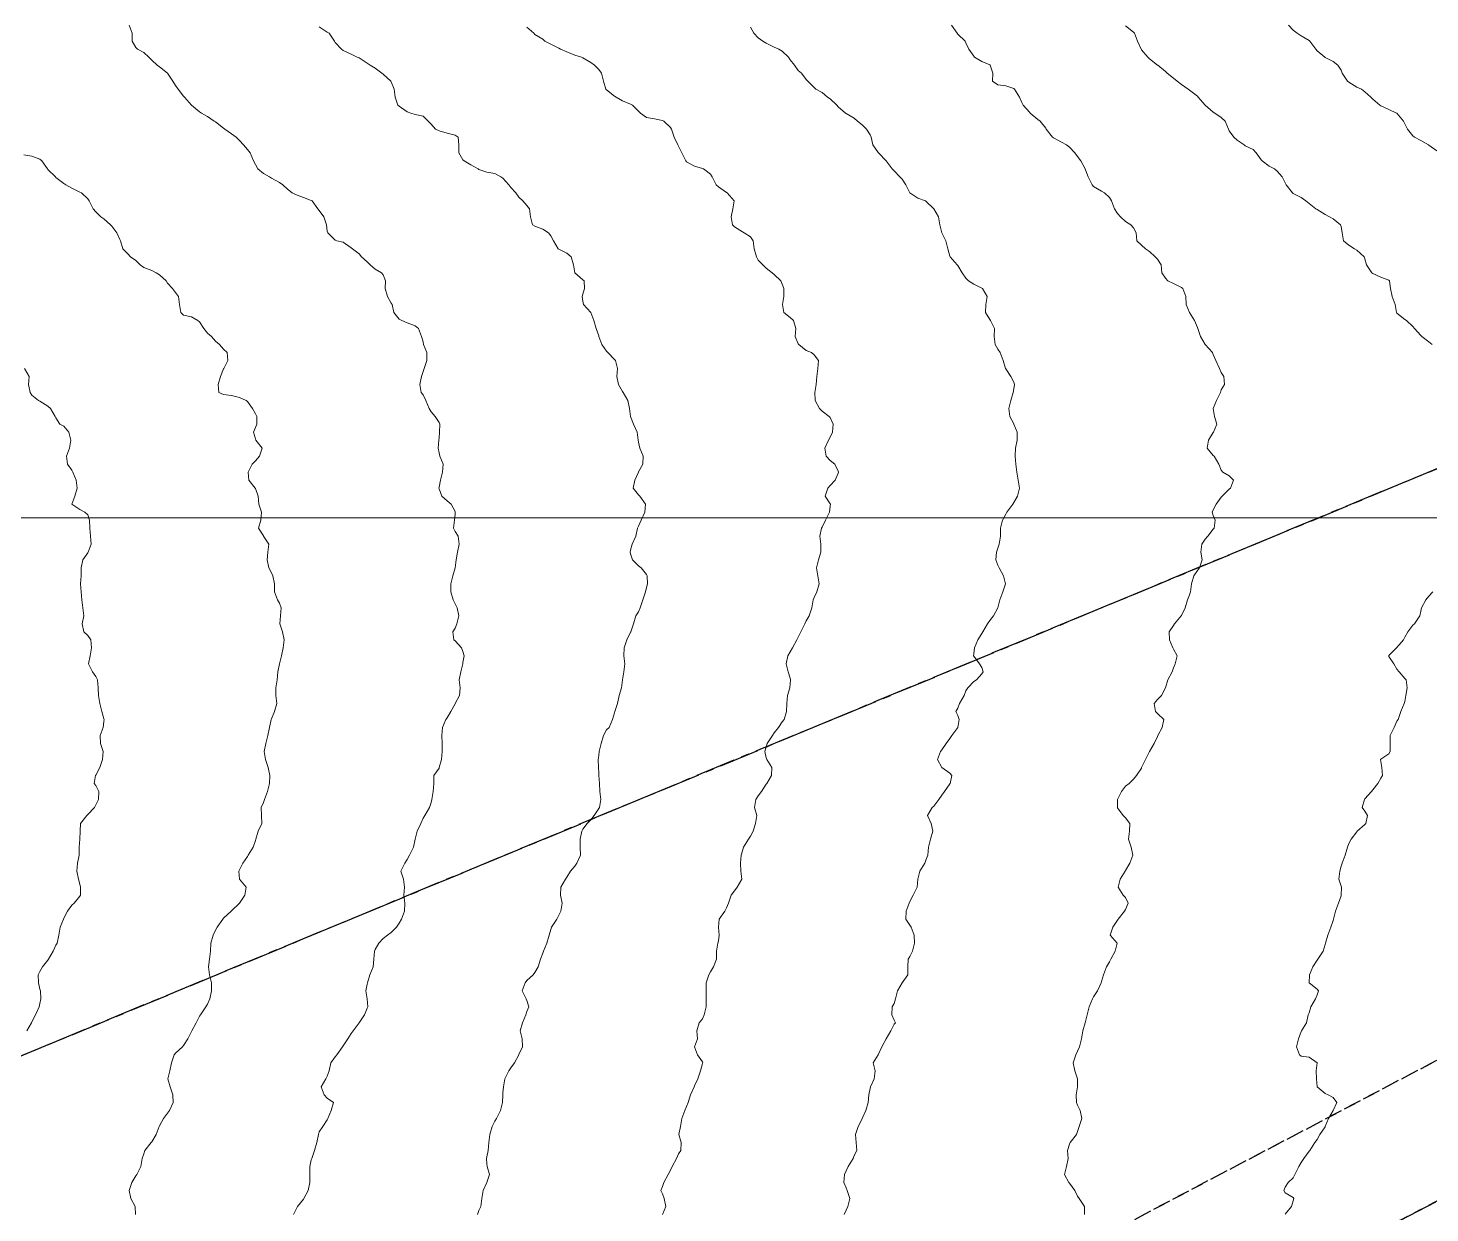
# Model space of a CAD drawing. Header units: centimetres. Extents: x 0 to 642158, y -847 to 649707.
# Drawn here: x 617572.5 to 617660.3, y 621243.8 to 621318.1 of the extents above; entities that cross this region are included whole.
import ezdxf

# ---------------------------------------------------------------- set-up
doc = ezdxf.new("R2010")
doc.units = ezdxf.units.CM
doc.header["$MEASUREMENT"] = 0
doc.linetypes.add('CENTERX2', pattern=[4, 2.5, -0.5, 0.5, -0.5])
doc.linetypes.add('JIS_02_0.7', pattern=[1.35, 0.75, -0.6])
for name, color, linetype, lineweight in [('MEV_grille', 254, 'Continuous', 9), ('WAL_parcellaire agricole', 7, 'JIS_02_0.7', 25), ('WAL_topographie 0.5', 253, 'Continuous', 20)]:
    doc.layers.add(name, color=color, linetype=linetype, lineweight=lineweight)
doc.layers.add('SPW_parcellaire cadastral', color=7, linetype='CENTERX2', lineweight=25, true_color=0xff0542)

# ---------------------------------------------------------------- blocks, each defined once
blk = doc.blocks.new('*U114')
at = {"layer": 'MEV_grille', "transparency": 33554687}
blk.add_lwpolyline([(-1338.461, 0), (1338.461, 0)], dxfattribs=at)
blk = doc.blocks.new('*U115')
at = {"layer": 'MEV_grille', "color": 0, "linetype": 'ByBlock', "lineweight": -2, "transparency": 16777216}
blk.add_blockref('*U114', (0, -1100), dxfattribs=at)

msp = doc.modelspace()

# ---------------------------------------------------------------- linework, layer by layer
at = {"layer": 'SPW_parcellaire cadastral'}
for points in [[(617523.535, 621233.548), (617500.634, 621286.546), (617653.06, 621358.485), (617709.084, 621310.513), (617523.535, 621233.548)], [(617538.237, 621199.46), (617523.535, 621233.548), (617709.084, 621310.513), (617738.728, 621285.375), (617704.99, 621267.706), (617658.466, 621243.386), (617592.196, 621217.455), (617538.237, 621199.46)], [(617723.481, 621148.527), (617658.466, 621243.386), (617704.99, 621267.706), (617761.919, 621204.659), (617756.258, 621183.479), (617749.395, 621173.207), (617744.167, 621170.618), (617735.92, 621165.757), (617733.164, 621165.195), (617728.719, 621162.878), (617723.481, 621148.527)]]:
    msp.add_lwpolyline(points, dxfattribs=at)
at = {"layer": 'WAL_parcellaire agricole'}
for points in [[(617452.696, 621276.191), (617459.945, 621280.192), (617462.445, 621283.067), (617467.695, 621283.943), (617481.818, 621292.611), (617621.685, 621350.585), (617672.807, 621373.966), (617679.506, 621377.967), (617686.805, 621384.967), (617708.807, 621366.47), (617770.147, 621309.644), (617747.482, 621299.308), (617700.152, 621274.137), (617499.666, 621168.614), (617489.608, 621165.186), (617452.696, 621276.191)], [(617401.191, 621144.224), (617484.501, 621163.446), (617489.608, 621165.186), (617499.666, 621168.614), (617700.152, 621274.137), (617747.482, 621299.308), (617770.147, 621309.644), (617798.652, 621284.58), (617778.503, 621257.154), (617754.174, 621217.65), (617748.344, 621190.419), (617726.934, 621177.46), (617718.281, 621173.248), (617721.396, 621168.036)]]:
    msp.add_lwpolyline(points, dxfattribs=at)
at = {"layer": 'WAL_topographie 0.5'}
for points in [[(617578.846, 621318.25), (617579.036, 621317.75), (617579.028, 621317.25), (617579.25, 621316.85), (617579.369, 621316.75), (617579.75, 621316.545), (617580.079, 621316.25), (617580.25, 621316.056), (617580.602, 621315.75), (617580.75, 621315.657), (617581.25, 621315.25), (617581.25, 621315.25), (617581.579, 621314.75), (617581.75, 621314.47), (617581.917, 621314.25), (617582.25, 621313.81), (617582.302, 621313.75), (617582.734, 621313.25), (617582.75, 621313.236), (617583.25, 621312.829), (617583.365, 621312.75), (617583.75, 621312.533), (617584.169, 621312.25), (617584.25, 621312.193), (617584.75, 621311.811), (617584.836, 621311.75), (617585.25, 621311.457), (617585.543, 621311.25), (617585.75, 621311.036), (617585.992, 621310.75), (617586.25, 621310.467), (617586.417, 621310.25), (617586.628, 621309.75), (617586.75, 621309.525), (617586.891, 621309.25), (617587.25, 621308.958), (617587.62, 621308.75), (617587.75, 621308.681), (617588.25, 621308.405), (617588.469, 621308.25), (617588.75, 621307.985), (617589.046, 621307.75), (617589.25, 621307.642), (617589.75, 621307.469), (617590.25, 621307.279), (617590.296, 621307.25), (617590.654, 621306.75), (617590.75, 621306.654), (617591.034, 621306.25), (617591.2, 621305.75), (617591.25, 621305.35), (617591.278, 621305.25), (617591.75, 621304.778), (617591.85, 621304.75), (617592.25, 621304.67), (617592.75, 621304.308), (617592.822, 621304.25), (617593.25, 621303.929), (617593.389, 621303.75), (617593.75, 621303.44), (617593.936, 621303.25), (617594.25, 621302.974), (617594.643, 621302.75), (617594.75, 621302.625), (617594.886, 621302.25), (617594.881, 621301.75), (617595.028, 621301.25), (617595.25, 621300.85), (617595.306, 621300.75), (617595.417, 621300.25), (617595.75, 621299.838), (617595.917, 621299.75), (617596.25, 621299.61), (617596.75, 621299.422), (617596.967, 621299.25), (617597.159, 621298.75), (617597.25, 621298.417), (617597.286, 621298.25), (617597.476, 621297.75), (617597.476, 621297.25), (617597.32, 621296.75), (617597.25, 621296.562), (617597.15, 621296.25), (617597.044, 621295.75), (617597.139, 621295.25), (617597.25, 621295.1), (617597.429, 621294.75), (617597.622, 621294.25), (617597.75, 621294.038), (617598.009, 621293.75), (617598.25, 621293.361), (617598.297, 621293.25), (617598.283, 621292.75), (617598.25, 621292.375), (617598.239, 621292.25), (617598.2, 621291.75), (617598.25, 621291.464), (617598.3, 621291.25), (617598.5, 621290.75), (617598.476, 621290.25), (617598.337, 621289.75), (617598.25, 621289.306), (617598.24, 621289.25), (617598.25, 621289.204), (617598.417, 621288.75), (617598.75, 621288.447), (617599, 621288.25), (617599.25, 621287.786), (617599.264, 621287.75), (617599.25, 621287.625), (617599.21, 621287.25), (617599.161, 621286.75), (617599.25, 621286.542), (617599.445, 621286.25), (617599.516, 621285.75), (617599.406, 621285.25), (617599.315, 621284.75), (617599.25, 621284.25), (617599.25, 621284.25), (617599.117, 621283.75), (617598.983, 621283.25), (617598.989, 621282.75), (617599.125, 621282.25), (617599.25, 621282), (617599.395, 621281.75), (617599.483, 621281.25), (617599.357, 621280.75), (617599.25, 621280.485), (617599.117, 621280.25), (617599.185, 621279.75), (617599.25, 621279.687), (617599.654, 621279.25), (617599.75, 621279.023), (617599.814, 621278.75), (617599.75, 621278.321), (617599.735, 621278.25), (617599.605, 621277.75), (617599.519, 621277.25), (617599.583, 621276.75), (617599.536, 621276.25), (617599.262, 621275.75), (617599.25, 621275.735), (617598.996, 621275.25), (617598.75, 621274.86), (617598.668, 621274.75), (617598.459, 621274.25), (617598.422, 621273.75), (617598.44, 621273.25), (617598.45, 621272.75), (617598.395, 621272.25), (617598.267, 621271.75), (617598.25, 621271.714), (617597.925, 621271.25), (617597.917, 621270.75), (617597.887, 621270.25), (617597.802, 621269.75), (617597.75, 621269.558), (617597.659, 621269.25), (617597.355, 621268.75), (617597.25, 621268.57), (617597.107, 621268.25), (617596.883, 621267.75), (617596.75, 621267.25), (617596.75, 621267.25), (617596.657, 621266.75), (617596.398, 621266.25), (617596.25, 621265.99), (617596.104, 621265.75), (617595.85, 621265.25), (617596.029, 621264.75), (617596.095, 621264.25), (617596.053, 621263.75), (617596.111, 621263.25), (617596.083, 621262.75), (617595.894, 621262.25), (617595.75, 621262), (617595.58, 621261.75), (617595.25, 621261.42), (617595.026, 621261.25), (617594.75, 621261.027), (617594.479, 621260.75), (617594.25, 621260.343), (617594.201, 621260.25), (617594.174, 621259.75), (617594.121, 621259.25), (617593.924, 621258.75), (617593.763, 621258.25), (617593.75, 621258.167), (617593.667, 621257.75), (617593.75, 621257.25), (617593.75, 621257.25), (617593.794, 621256.75), (617593.75, 621256.662), (617593.571, 621256.25), (617593.25, 621255.75), (617593.25, 621255.75), (617592.878, 621255.25), (617592.75, 621255.073), (617592.546, 621254.75), (617592.25, 621254.311), (617592.209, 621254.25), (617591.85, 621253.75), (617591.75, 621253.618), (617591.478, 621253.25), (617591.375, 621252.75), (617591.25, 621252.406), (617591.157, 621252.25), (617590.865, 621251.75), (617591.05, 621251.25), (617591.25, 621251.04), (617591.643, 621250.75), (617591.489, 621250.25), (617591.286, 621249.75), (617591.25, 621249.683), (617590.967, 621249.25), (617590.75, 621248.917), (617590.696, 621248.75), (617590.594, 621248.25), (617590.448, 621247.75), (617590.272, 621247.25), (617590.25, 621247.167), (617590.165, 621246.75), (617590.16, 621246.25), (617590.155, 621245.75), (617590.044, 621245.25), (617589.782, 621244.75), (617589.75, 621244.696), (617589.393, 621244.25), (617589.25, 621243.987), (617589.14, 621243.75)], [(617590.75, 621318.144), (617591.25, 621317.82), (617591.375, 621317.75), (617591.696, 621317.25), (617591.75, 621317.167), (617592.145, 621316.75), (617592.25, 621316.676), (617592.75, 621316.444), (617593.125, 621316.25), (617593.25, 621316.201), (617593.75, 621315.88), (617593.936, 621315.75), (617594.25, 621315.557), (617594.677, 621315.25), (617594.75, 621315.182), (617595.225, 621314.75), (617595.25, 621314.708), (617595.443, 621314.25), (617595.504, 621313.75), (617595.663, 621313.25), (617595.75, 621313.173), (617596.25, 621312.82), (617596.483, 621312.75), (617596.75, 621312.657), (617597.25, 621312.553), (617597.573, 621312.25), (617597.75, 621312.054), (617598.024, 621311.75), (617598.25, 621311.639), (617598.75, 621311.5), (617599.25, 621311.372), (617599.45, 621311.25), (617599.49, 621310.75), (617599.491, 621310.25), (617599.75, 621309.813), (617599.819, 621309.75), (617600.25, 621309.505), (617600.698, 621309.25), (617600.75, 621309.214), (617601.25, 621309.048), (617601.75, 621308.964), (617602.125, 621308.75), (617602.25, 621308.671), (617602.614, 621308.25), (617602.75, 621308.092), (617603.052, 621307.75), (617603.25, 621307.476), (617603.5, 621307.25), (617603.75, 621306.959), (617603.923, 621306.75), (617603.974, 621306.25), (617604.107, 621305.75), (617604.25, 621305.675), (617604.75, 621305.478), (617605.1, 621305.25), (617605.25, 621305.062), (617605.42, 621304.75), (617605.715, 621304.25), (617605.75, 621304.227), (617606.25, 621303.971), (617606.529, 621303.75), (617606.68, 621303.25), (617606.75, 621302.75), (617606.75, 621302.75), (617607.25, 621302.306), (617607.333, 621302.25), (617607.363, 621301.75), (617607.25, 621301.404), (617607.206, 621301.25), (617607.25, 621300.964), (617607.304, 621300.75), (617607.75, 621300.25), (617607.75, 621300.25), (617607.94, 621299.75), (617608.1, 621299.25), (617608.25, 621298.8), (617608.267, 621298.75), (617608.441, 621298.25), (617608.75, 621297.83), (617608.833, 621297.75), (617609.25, 621297.315), (617609.3, 621297.25), (617609.437, 621296.75), (617609.395, 621296.25), (617609.484, 621295.75), (617609.75, 621295.303), (617609.788, 621295.25), (617610.083, 621294.75), (617610.185, 621294.25), (617610.25, 621293.75), (617610.25, 621293.75), (617610.44, 621293.25), (617610.669, 621292.75), (617610.726, 621292.25), (617610.75, 621292.125), (617610.829, 621291.75), (617611.043, 621291.25), (617611.02, 621290.75), (617610.75, 621290.268), (617610.74, 621290.25), (617610.516, 621289.75), (617610.41, 621289.25), (617610.75, 621288.825), (617610.825, 621288.75), (617611.19, 621288.25), (617611.135, 621287.75), (617610.906, 621287.25), (617610.75, 621286.875), (617610.686, 621286.75), (617610.568, 621286.25), (617610.344, 621285.75), (617610.25, 621285.375), (617610.229, 621285.25), (617610.25, 621285.139), (617610.375, 621284.75), (617610.75, 621284.375), (617610.909, 621284.25), (617611.25, 621283.833), (617611.292, 621283.75), (617611.311, 621283.25), (617611.25, 621283.022), (617611.19, 621282.75), (617611.026, 621282.25), (617610.85, 621281.75), (617610.75, 621281.5), (617610.583, 621281.25), (617610.44, 621280.75), (617610.266, 621280.25), (617610.25, 621280.226), (617610.012, 621279.75), (617609.839, 621279.25), (617609.833, 621278.75), (617609.898, 621278.25), (617609.816, 621277.75), (617609.75, 621277.25), (617609.75, 621277.25), (617609.686, 621276.75), (617609.541, 621276.25), (617609.423, 621275.75), (617609.269, 621275.25), (617609.25, 621275.167), (617609.115, 621274.75), (617608.906, 621274.25), (617608.75, 621274.111), (617608.559, 621273.75), (617608.406, 621273.25), (617608.282, 621272.75), (617608.25, 621272.5), (617608.217, 621272.25), (617608.229, 621271.75), (617608.25, 621271.417), (617608.263, 621271.25), (617608.294, 621270.75), (617608.324, 621270.25), (617608.375, 621269.75), (617608.294, 621269.25), (617608.25, 621269.181), (617607.966, 621268.75), (617607.75, 621268.471), (617607.536, 621268.25), (617607.25, 621267.88), (617607.189, 621267.75), (617607.089, 621267.25), (617607.094, 621266.75), (617607.101, 621266.25), (617606.89, 621265.75), (617606.75, 621265.574), (617606.482, 621265.25), (617606.25, 621264.885), (617606.163, 621264.75), (617605.872, 621264.25), (617605.864, 621263.75), (617605.972, 621263.25), (617605.87, 621262.75), (617605.75, 621262.489), (617605.635, 621262.25), (617605.303, 621261.75), (617605.25, 621261.594), (617605.14, 621261.25), (617605.011, 621260.75), (617604.784, 621260.25), (617604.75, 621260.125), (617604.6, 621259.75), (617604.469, 621259.25), (617604.25, 621258.9), (617604.139, 621258.75), (617603.75, 621258.411), (617603.644, 621258.25), (617603.466, 621257.75), (617603.717, 621257.25), (617603.75, 621257.159), (617603.868, 621256.75), (617603.75, 621256.469), (617603.684, 621256.25), (617603.473, 621255.75), (617603.328, 621255.25), (617603.46, 621254.75), (617603.469, 621254.25), (617603.25, 621253.776), (617603.241, 621253.75), (617602.971, 621253.25), (617602.75, 621252.936), (617602.621, 621252.75), (617602.37, 621252.25), (617602.291, 621251.75), (617602.25, 621251.375), (617602.24, 621251.25), (617602.219, 621250.75), (617602.091, 621250.25), (617601.842, 621249.75), (617601.75, 621249.591), (617601.576, 621249.25), (617601.426, 621248.75), (617601.375, 621248.25), (617601.328, 621247.75), (617601.25, 621247.361), (617601.213, 621247.25), (617601.25, 621246.917), (617601.267, 621246.75), (617601.417, 621246.25), (617601.25, 621245.75), (617601.25, 621245.75), (617601.023, 621245.25), (617600.939, 621244.75), (617600.864, 621244.25), (617600.75, 621243.987), (617600.66, 621243.75)], [(617603.75, 621318.141), (617604.181, 621317.75), (617604.25, 621317.679), (617604.75, 621317.375), (617604.887, 621317.25), (617605.25, 621317.068), (617605.75, 621316.807), (617605.854, 621316.75), (617606.25, 621316.578), (617606.75, 621316.382), (617607.167, 621316.25), (617607.25, 621316.216), (617607.75, 621315.921), (617607.982, 621315.75), (617608.25, 621315.482), (617608.436, 621315.25), (617608.545, 621314.75), (617608.707, 621314.25), (617608.75, 621314.207), (617609.25, 621313.819), (617609.347, 621313.75), (617609.75, 621313.512), (617610.25, 621313.303), (617610.367, 621313.25), (617610.75, 621312.879), (617610.864, 621312.75), (617611.25, 621312.474), (617611.75, 621312.384), (617612.25, 621312.292), (617612.331, 621312.25), (617612.75, 621311.844), (617612.814, 621311.75), (617612.979, 621311.25), (617613.208, 621310.75), (617613.25, 621310.667), (617613.454, 621310.25), (617613.702, 621309.75), (617613.75, 621309.705), (617614.25, 621309.417), (617614.75, 621309.275), (617614.825, 621309.25), (617615.25, 621308.923), (617615.365, 621308.75), (617615.617, 621308.25), (617615.75, 621308.139), (617616.25, 621307.782), (617616.304, 621307.75), (617616.736, 621307.25), (617616.645, 621306.75), (617616.545, 621306.25), (617616.642, 621305.75), (617616.75, 621305.629), (617617.25, 621305.314), (617617.369, 621305.25), (617617.75, 621304.992), (617617.933, 621304.75), (617617.99, 621304.25), (617618.13, 621303.75), (617618.25, 621303.543), (617618.524, 621303.25), (617618.75, 621303.031), (617619.11, 621302.75), (617619.25, 621302.641), (617619.667, 621302.25), (617619.75, 621302.023), (617619.838, 621301.75), (617619.843, 621301.25), (617619.761, 621300.75), (617619.847, 621300.25), (617620.25, 621299.938), (617620.453, 621299.75), (617620.59, 621299.25), (617620.563, 621298.75), (617620.75, 621298.3), (617620.787, 621298.25), (617621.25, 621297.882), (617621.572, 621297.75), (617621.75, 621297.611), (617622.021, 621297.25), (617621.982, 621296.75), (617621.913, 621296.25), (617621.868, 621295.75), (617621.791, 621295.25), (617621.819, 621294.75), (617622.077, 621294.25), (617622.25, 621294.077), (617622.682, 621293.75), (617622.75, 621293.667), (617622.933, 621293.25), (617622.894, 621292.75), (617622.75, 621292.454), (617622.64, 621292.25), (617622.424, 621291.75), (617622.5, 621291.25), (617622.75, 621290.993), (617623.043, 621290.75), (617623.25, 621290.321), (617623.271, 621290.25), (617623.25, 621290.191), (617623.067, 621289.75), (617622.75, 621289.417), (617622.599, 621289.25), (617622.433, 621288.75), (617622.75, 621288.275), (617622.772, 621288.25), (617622.75, 621288.125), (617622.71, 621287.75), (617622.46, 621287.25), (617622.25, 621286.813), (617622.216, 621286.75), (617622.096, 621286.25), (617622.158, 621285.75), (617622.16, 621285.25), (617622.019, 621284.75), (617621.904, 621284.25), (617621.98, 621283.75), (617622.068, 621283.25), (617621.912, 621282.75), (617621.75, 621282.397), (617621.692, 621282.25), (617621.6, 621281.75), (617621.44, 621281.25), (617621.25, 621280.93), (617621.156, 621280.75), (617620.903, 621280.25), (617620.75, 621279.924), (617620.659, 621279.75), (617620.395, 621279.25), (617620.25, 621279), (617620.101, 621278.75), (617619.993, 621278.25), (617620.121, 621277.75), (617620.25, 621277.35), (617620.274, 621277.25), (617620.25, 621277), (617620.221, 621276.75), (617620.088, 621276.25), (617620.028, 621275.75), (617620.008, 621275.25), (617619.868, 621274.75), (617619.75, 621274.602), (617619.524, 621274.25), (617619.25, 621273.912), (617619.14, 621273.75), (617618.811, 621273.25), (617618.75, 621273.041), (617618.655, 621272.75), (617618.75, 621272.361), (617618.787, 621272.25), (617619.091, 621271.75), (617619.077, 621271.25), (617618.788, 621270.75), (617618.75, 621270.702), (617618.439, 621270.25), (617618.25, 621269.976), (617618.087, 621269.75), (617618.009, 621269.25), (617618.157, 621268.75), (617618.071, 621268.25), (617617.917, 621267.75), (617617.75, 621267.437), (617617.645, 621267.25), (617617.317, 621266.75), (617617.25, 621266.519), (617617.174, 621266.25), (617617.139, 621265.75), (617617.162, 621265.25), (617617.213, 621264.75), (617616.921, 621264.25), (617616.75, 621264.028), (617616.547, 621263.75), (617616.378, 621263.25), (617616.25, 621262.964), (617616.143, 621262.75), (617615.806, 621262.25), (617615.75, 621261.75), (617615.801, 621261.25), (617615.75, 621260.893), (617615.715, 621260.75), (617615.637, 621260.25), (617615.625, 621259.75), (617615.448, 621259.25), (617615.25, 621258.944), (617615.152, 621258.75), (617614.987, 621258.25), (617614.974, 621257.75), (617614.975, 621257.25), (617614.975, 621256.75), (617614.854, 621256.25), (617614.75, 621256.012), (617614.538, 621255.75), (617614.404, 621255.25), (617614.44, 621254.75), (617614.25, 621254.25), (617614.442, 621253.75), (617614.75, 621253.306), (617614.769, 621253.25), (617614.75, 621253.204), (617614.631, 621252.75), (617614.454, 621252.25), (617614.25, 621251.796), (617614.225, 621251.75), (617614.012, 621251.25), (617613.848, 621250.75), (617613.75, 621250.513), (617613.646, 621250.25), (617613.459, 621249.75), (617613.368, 621249.25), (617613.274, 621248.75), (617613.408, 621248.25), (617613.4, 621247.75), (617613.25, 621247.536), (617613.125, 621247.25), (617612.854, 621246.75), (617612.75, 621246.511), (617612.604, 621246.25), (617612.321, 621245.75), (617612.25, 621245.5), (617612.136, 621245.25), (617612.25, 621245.042), (617612.356, 621244.75), (617612.448, 621244.25), (617612.25, 621243.75)], [(617617.75, 621318.125), (617617.975, 621317.75), (617618.25, 621317.461), (617618.526, 621317.25), (617618.75, 621317.14), (617619.25, 621316.88), (617619.53, 621316.75), (617619.75, 621316.619), (617620.147, 621316.25), (617620.25, 621316.096), (617620.507, 621315.75), (617620.75, 621315.423), (617620.946, 621315.25), (617621.25, 621314.861), (617621.35, 621314.75), (617621.75, 621314.35), (617621.855, 621314.25), (617622.25, 621314.036), (617622.573, 621313.75), (617622.75, 621313.646), (617623.162, 621313.25), (617623.25, 621313.15), (617623.712, 621312.75), (617623.75, 621312.718), (617624.25, 621312.425), (617624.462, 621312.25), (617624.75, 621312.012), (617625.026, 621311.75), (617625.25, 621311.396), (617625.315, 621311.25), (617625.417, 621310.75), (617625.75, 621310.286), (617625.788, 621310.25), (617626.25, 621309.75), (617626.25, 621309.75), (617626.628, 621309.25), (617626.75, 621309.132), (617627.122, 621308.75), (617627.25, 621308.603), (617627.5, 621308.25), (617627.75, 621307.75), (617627.75, 621307.75), (617628.25, 621307.42), (617628.719, 621307.25), (617628.75, 621307.231), (617629.25, 621306.75), (617629.25, 621306.75), (617629.528, 621306.25), (617629.615, 621305.75), (617629.75, 621305.25), (617629.75, 621305.25), (617630, 621304.75), (617630.113, 621304.25), (617630.25, 621303.792), (617630.265, 621303.75), (617630.707, 621303.25), (617630.75, 621303.19), (617631.018, 621302.75), (617631.25, 621302.411), (617631.417, 621302.25), (617631.75, 621302.031), (617632.25, 621301.783), (617632.295, 621301.75), (617632.58, 621301.25), (617632.5, 621300.75), (617632.474, 621300.25), (617632.75, 621299.815), (617632.798, 621299.75), (617633.034, 621299.25), (617633.029, 621298.75), (617633.096, 621298.25), (617633.25, 621297.964), (617633.405, 621297.75), (617633.594, 621297.25), (617633.736, 621296.75), (617633.75, 621296.724), (617634.06, 621296.25), (617634.25, 621295.883), (617634.303, 621295.75), (617634.25, 621295.464), (617634.222, 621295.25), (617634.057, 621294.75), (617633.95, 621294.25), (617634.007, 621293.75), (617634.25, 621293.278), (617634.264, 621293.25), (617634.454, 621292.75), (617634.466, 621292.25), (617634.361, 621291.75), (617634.343, 621291.25), (617634.385, 621290.75), (617634.442, 621290.25), (617634.521, 621289.75), (617634.62, 621289.25), (617634.482, 621288.75), (617634.25, 621288.354), (617634.199, 621288.25), (617633.827, 621287.75), (617633.75, 621287.613), (617633.555, 621287.25), (617633.41, 621286.75), (617633.41, 621286.25), (617633.342, 621285.75), (617633.25, 621285.481), (617633.175, 621285.25), (617633.121, 621284.75), (617633.25, 621284.417), (617633.345, 621284.25), (617633.6, 621283.75), (617633.725, 621283.25), (617633.558, 621282.75), (617633.371, 621282.25), (617633.25, 621281.75), (617633.25, 621281.75), (617632.972, 621281.25), (617632.75, 621280.964), (617632.61, 621280.75), (617632.314, 621280.25), (617632.25, 621280.143), (617631.994, 621279.75), (617631.79, 621279.25), (617631.75, 621278.875), (617631.733, 621278.75), (617631.75, 621278.714), (617632.111, 621278.25), (617632.25, 621278.022), (617632.336, 621277.75), (617632.25, 621277.614), (617631.917, 621277.25), (617631.75, 621277.136), (617631.375, 621276.75), (617631.25, 621276.545), (617631.147, 621276.25), (617630.853, 621275.75), (617630.75, 621275.464), (617630.63, 621275.25), (617630.75, 621275), (617630.836, 621274.75), (617630.75, 621274.25), (617630.75, 621274.25), (617630.372, 621273.75), (617630.25, 621273.565), (617630.026, 621273.25), (617629.75, 621272.846), (617629.669, 621272.75), (617629.472, 621272.25), (617629.75, 621271.75), (617629.75, 621271.75), (617630.25, 621271.389), (617630.369, 621271.25), (617630.272, 621270.75), (617630.25, 621270.725), (617629.911, 621270.25), (617629.75, 621270.025), (617629.554, 621269.75), (617629.25, 621269.335), (617629.141, 621269.25), (617628.837, 621268.75), (617629.07, 621268.25), (617629.176, 621267.75), (617629.042, 621267.25), (617628.912, 621266.75), (617628.858, 621266.25), (617628.75, 621265.942), (617628.674, 621265.75), (617628.375, 621265.25), (617628.25, 621264.75), (617628.25, 621264.75), (617628.196, 621264.25), (617627.944, 621263.75), (617627.75, 621263.361), (617627.705, 621263.25), (617627.511, 621262.75), (617627.492, 621262.25), (617627.75, 621261.869), (617627.833, 621261.75), (617628.016, 621261.25), (617628.025, 621260.75), (617627.917, 621260.25), (617627.75, 621259.917), (617627.643, 621259.75), (617627.607, 621259.25), (617627.61, 621258.75), (617627.25, 621258.25), (617627.25, 621258.25), (617626.978, 621257.75), (617626.838, 621257.25), (617626.75, 621256.958), (617626.636, 621256.75), (617626.607, 621256.25), (617626.75, 621255.917), (617626.833, 621255.75), (617626.75, 621255.673), (617626.554, 621255.25), (617626.25, 621254.75), (617626.25, 621254.75), (617625.981, 621254.25), (617625.75, 621253.75), (617625.75, 621253.75), (617625.45, 621253.25), (617625.562, 621252.75), (617625.508, 621252.25), (617625.279, 621251.75), (617625.25, 621251.639), (617625.165, 621251.25), (617625.128, 621250.75), (617624.993, 621250.25), (617624.765, 621249.75), (617624.75, 621249.728), (617624.506, 621249.25), (617624.347, 621248.75), (617624.371, 621248.25), (617624.411, 621247.75), (617624.25, 621247.429), (617624.19, 621247.25), (617623.878, 621246.75), (617623.75, 621246.477), (617623.646, 621246.25), (617623.607, 621245.75), (617623.75, 621245.416), (617623.819, 621245.25), (617623.977, 621244.75), (617623.85, 621244.25), (617623.75, 621244.017), (617623.629, 621243.75)], [(617630.343, 621318.25), (617630.705, 621317.75), (617630.75, 621317.697), (617631.197, 621317.25), (617631.25, 621317.15), (617631.446, 621316.75), (617631.75, 621316.307), (617631.8, 621316.25), (617632.25, 621315.977), (617632.75, 621315.768), (617632.781, 621315.75), (617632.93, 621315.25), (617632.917, 621314.75), (617633.25, 621314.526), (617633.75, 621314.449), (617634.25, 621314.281), (617634.294, 621314.25), (617634.614, 621313.75), (617634.75, 621313.409), (617634.837, 621313.25), (617635.25, 621312.779), (617635.279, 621312.75), (617635.75, 621312.357), (617635.895, 621312.25), (617636.25, 621311.81), (617636.288, 621311.75), (617636.676, 621311.25), (617636.75, 621311.197), (617637.25, 621310.92), (617637.546, 621310.75), (617637.75, 621310.609), (617638.076, 621310.25), (617638.25, 621310.036), (617638.45, 621309.75), (617638.726, 621309.25), (617638.75, 621309.187), (617638.913, 621308.75), (617639.171, 621308.25), (617639.25, 621308.153), (617639.75, 621307.856), (617639.942, 621307.75), (617640.25, 621307.454), (617640.381, 621307.25), (617640.553, 621306.75), (617640.75, 621306.462), (617640.927, 621306.25), (617641.25, 621305.947), (617641.592, 621305.75), (617641.75, 621305.55), (617641.917, 621305.25), (617641.967, 621304.75), (617642.25, 621304.467), (617642.5, 621304.25), (617642.75, 621304.078), (617643.102, 621303.75), (617643.25, 621303.602), (617643.476, 621303.25), (617643.525, 621302.75), (617643.75, 621302.417), (617643.905, 621302.25), (617644.25, 621302.071), (617644.75, 621301.813), (617644.838, 621301.75), (617645.025, 621301.25), (617645.05, 621300.75), (617645.25, 621300.25), (617645.25, 621300.25), (617645.568, 621299.75), (617645.75, 621299.306), (617645.774, 621299.25), (617645.948, 621298.75), (617646.25, 621298.25), (617646.25, 621298.25), (617646.702, 621297.75), (617646.75, 621297.625), (617646.917, 621297.25), (617647.136, 621296.75), (617647.25, 621296.5), (617647.41, 621296.25), (617647.454, 621295.75), (617647.25, 621295.406), (617647.193, 621295.25), (617646.942, 621294.75), (617646.75, 621294.25), (617646.833, 621293.75), (617646.966, 621293.25), (617646.762, 621292.75), (617646.75, 621292.733), (617646.442, 621292.25), (617646.364, 621291.75), (617646.75, 621291.3), (617646.813, 621291.25), (617647.1, 621290.75), (617647.25, 621290.375), (617647.357, 621290.25), (617647.75, 621290.03), (617648.019, 621289.75), (617647.826, 621289.25), (617647.75, 621289.179), (617647.295, 621288.75), (617647.25, 621288.685), (617646.927, 621288.25), (617646.75, 621287.883), (617646.676, 621287.75), (617646.75, 621287.528), (617646.859, 621287.25), (617646.794, 621286.75), (617646.75, 621286.687), (617646.4, 621286.25), (617646.25, 621286.046), (617646.033, 621285.75), (617645.972, 621285.25), (617646.056, 621284.75), (617645.893, 621284.25), (617645.75, 621284.083), (617645.528, 621283.75), (617645.386, 621283.25), (617645.313, 621282.75), (617645.25, 621282.568), (617645.144, 621282.25), (617644.994, 621281.75), (617644.75, 621281.273), (617644.737, 621281.25), (617644.314, 621280.75), (617644.25, 621280.65), (617643.994, 621280.25), (617644, 621279.75), (617644.222, 621279.25), (617644.25, 621279.167), (617644.477, 621278.75), (617644.354, 621278.25), (617644.25, 621278), (617644.169, 621277.75), (617643.912, 621277.25), (617643.75, 621276.75), (617643.75, 621276.75), (617643.512, 621276.25), (617643.25, 621276), (617643.038, 621275.75), (617643.13, 621275.25), (617643.25, 621275.125), (617643.641, 621274.75), (617643.556, 621274.25), (617643.279, 621273.75), (617643.25, 621273.694), (617643.045, 621273.25), (617642.75, 621272.75), (617642.75, 621272.75), (617642.5, 621272.25), (617642.261, 621271.75), (617642.25, 621271.717), (617641.946, 621271.25), (617641.75, 621271.013), (617641.487, 621270.75), (617641.25, 621270.57), (617641, 621270.25), (617640.75, 621269.75), (617640.75, 621269.749), (617640.739, 621269.25), (617640.75, 621269.219), (617641.107, 621268.75), (617641.25, 621268.592), (617641.521, 621268.25), (617641.5, 621267.75), (617641.442, 621267.25), (617641.604, 621266.75), (617641.712, 621266.25), (617641.52, 621265.75), (617641.25, 621265.296), (617641.225, 621265.25), (617640.912, 621264.75), (617640.8, 621264.25), (617641.103, 621263.75), (617641.25, 621263.594), (617641.427, 621263.25), (617641.25, 621262.857), (617641.192, 621262.75), (617640.79, 621262.25), (617640.75, 621262.178), (617640.46, 621261.75), (617640.283, 621261.25), (617640.719, 621260.75), (617640.599, 621260.25), (617640.335, 621259.75), (617640.25, 621259.566), (617640.062, 621259.25), (617639.863, 621258.75), (617639.75, 621258.334), (617639.729, 621258.25), (617639.49, 621257.75), (617639.25, 621257.375), (617639.189, 621257.25), (617638.966, 621256.75), (617638.839, 621256.25), (617638.75, 621255.833), (617638.733, 621255.75), (617638.583, 621255.25), (617638.495, 621254.75), (617638.367, 621254.25), (617638.25, 621253.975), (617638.132, 621253.75), (617637.982, 621253.25), (617638.069, 621252.75), (617638.25, 621252.25), (617638.25, 621252.25), (617638.25, 621252.249), (617638.233, 621251.75), (617638.167, 621251.25), (617638.185, 621250.75), (617638.25, 621250.583), (617638.408, 621250.25), (617638.512, 621249.75), (617638.35, 621249.25), (617638.25, 621248.95), (617638.173, 621248.75), (617637.794, 621248.25), (617637.75, 621248.15), (617637.612, 621247.75), (617637.65, 621247.25), (617637.548, 621246.75), (617637.426, 621246.25), (617637.702, 621245.75), (617637.75, 621245.708), (617638.083, 621245.25), (617638.25, 621244.883), (617638.345, 621244.75), (617638.676, 621244.25), (617638.687, 621243.75)], [(617641.25, 621318.22), (617641.75, 621317.825), (617641.813, 621317.75), (617642, 621317.25), (617642.229, 621316.75), (617642.25, 621316.719), (617642.645, 621316.25), (617642.75, 621316.15), (617643.25, 621315.762), (617643.269, 621315.75), (617643.75, 621315.359), (617643.859, 621315.25), (617644.25, 621314.945), (617644.479, 621314.75), (617644.75, 621314.544), (617645.172, 621314.25), (617645.25, 621314.179), (617645.75, 621313.804), (617645.806, 621313.75), (617646.25, 621313.25), (617646.25, 621313.25), (617646.75, 621312.811), (617646.836, 621312.75), (617647.25, 621312.466), (617647.494, 621312.25), (617647.7, 621311.75), (617647.75, 621311.636), (617648.043, 621311.25), (617648.25, 621311.05), (617648.678, 621310.75), (617648.75, 621310.706), (617649.25, 621310.458), (617649.433, 621310.25), (617649.75, 621309.817), (617649.801, 621309.75), (617650.25, 621309.426), (617650.589, 621309.25), (617650.75, 621309.109), (617651.061, 621308.75), (617651.25, 621308.382), (617651.324, 621308.25), (617651.721, 621307.75), (617651.75, 621307.721), (617652.25, 621307.466), (617652.536, 621307.25), (617652.75, 621307.092), (617653.169, 621306.75), (617653.25, 621306.701), (617653.75, 621306.392), (617654.038, 621306.25), (617654.25, 621306.119), (617654.72, 621305.75), (617654.75, 621305.639), (617654.83, 621305.25), (617654.906, 621304.75), (617655.25, 621304.468), (617655.604, 621304.25), (617655.75, 621304.155), (617656.205, 621303.75), (617656.25, 621303.613), (617656.35, 621303.25), (617656.676, 621302.75), (617656.75, 621302.707), (617657.25, 621302.476), (617657.75, 621302.287), (617657.787, 621302.25), (617657.855, 621301.75), (617657.955, 621301.25), (617658.147, 621300.75), (617658.221, 621300.25), (617658.25, 621300.206), (617658.75, 621299.813), (617658.85, 621299.75), (617659.25, 621299.369), (617659.343, 621299.25), (617659.75, 621298.81), (617659.818, 621298.75), (617660.25, 621298.411), (617660.464, 621298.25)], [(617651.454, 621318.25), (617651.75, 621317.948), (617652, 621317.75), (617652.25, 621317.586), (617652.75, 621317.292), (617652.803, 621317.25), (617653.167, 621316.75), (617653.25, 621316.656), (617653.726, 621316.25), (617653.75, 621316.235), (617654.25, 621315.981), (617654.555, 621315.75), (617654.75, 621315.43), (617654.826, 621315.25), (617655.156, 621314.75), (617655.25, 621314.677), (617655.75, 621314.38), (617656.023, 621314.25), (617656.25, 621314.08), (617656.613, 621313.75), (617656.75, 621313.613), (617657.176, 621313.25), (617657.25, 621313.21), (617657.75, 621312.975), (617658.234, 621312.75), (617658.25, 621312.737), (617658.665, 621312.25), (617658.75, 621312.083), (617658.907, 621311.75), (617659.25, 621311.333), (617659.356, 621311.25), (617659.75, 621311.022), (617660.234, 621310.75), (617660.25, 621310.74), (617660.75, 621310.38)], [(617572.25, 621310.144), (617572.75, 621310.046), (617573.25, 621309.867), (617573.372, 621309.75), (617573.722, 621309.25), (617573.75, 621309.218), (617574.218, 621308.75), (617574.25, 621308.723), (617574.75, 621308.338), (617574.871, 621308.25), (617575.25, 621308.046), (617575.75, 621307.797), (617575.854, 621307.75), (617576.25, 621307.37), (617576.344, 621307.25), (617576.578, 621306.75), (617576.75, 621306.554), (617577.065, 621306.25), (617577.25, 621306.122), (617577.676, 621305.75), (617577.75, 621305.667), (617578.071, 621305.25), (617578.25, 621304.838), (617578.288, 621304.75), (617578.444, 621304.25), (617578.75, 621303.922), (617578.917, 621303.75), (617579.25, 621303.506), (617579.534, 621303.25), (617579.75, 621303.076), (617580.25, 621302.88), (617580.523, 621302.75), (617580.75, 621302.607), (617581.153, 621302.25), (617581.25, 621302.1), (617581.554, 621301.75), (617581.75, 621301.5), (617581.938, 621301.25), (617582, 621300.75), (617582.075, 621300.25), (617582.25, 621300.098), (617582.75, 621299.977), (617583.145, 621299.75), (617583.25, 621299.67), (617583.519, 621299.25), (617583.75, 621298.96), (617584, 621298.75), (617584.25, 621298.467), (617584.488, 621298.25), (617584.75, 621297.96), (617584.972, 621297.75), (617585.019, 621297.25), (617584.768, 621296.75), (617584.75, 621296.722), (617584.569, 621296.25), (617584.405, 621295.75), (617584.454, 621295.25), (617584.75, 621295.123), (617585.25, 621295.054), (617585.75, 621294.927), (617586.175, 621294.75), (617586.25, 621294.682), (617586.567, 621294.25), (617586.75, 621293.906), (617586.843, 621293.75), (617586.841, 621293.25), (617586.75, 621293.05), (617586.625, 621292.75), (617586.75, 621292.341), (617586.779, 621292.25), (617587.167, 621291.75), (617586.995, 621291.25), (617586.75, 621290.97), (617586.545, 621290.75), (617586.292, 621290.25), (617586.333, 621289.75), (617586.731, 621289.25), (617586.75, 621289.219), (617586.924, 621288.75), (617586.954, 621288.25), (617587.129, 621287.75), (617587.088, 621287.25), (617586.945, 621286.75), (617587.25, 621286.269), (617587.264, 621286.25), (617587.588, 621285.75), (617587.533, 621285.25), (617587.477, 621284.75), (617587.583, 621284.25), (617587.75, 621283.95), (617587.848, 621283.75), (617587.939, 621283.25), (617587.938, 621282.75), (617588.141, 621282.25), (617588.25, 621282.044), (617588.352, 621281.75), (617588.31, 621281.25), (617588.272, 621280.75), (617588.436, 621280.25), (617588.555, 621279.75), (617588.495, 621279.25), (617588.389, 621278.75), (617588.25, 621278.25), (617588.25, 621278.25), (617588.158, 621277.75), (617588.106, 621277.25), (617588.036, 621276.75), (617588.026, 621276.25), (617588.083, 621275.75), (617587.937, 621275.25), (617587.75, 621274.8), (617587.736, 621274.75), (617587.635, 621274.25), (617587.521, 621273.75), (617587.399, 621273.25), (617587.29, 621272.75), (617587.379, 621272.25), (617587.544, 621271.75), (617587.65, 621271.25), (617587.637, 621270.75), (617587.496, 621270.25), (617587.311, 621269.75), (617587.25, 621269.55), (617587.104, 621269.25), (617587.137, 621268.75), (617587.153, 621268.25), (617586.917, 621267.75), (617586.778, 621267.25), (617586.75, 621267.179), (617586.604, 621266.75), (617586.301, 621266.25), (617586.25, 621266.176), (617585.96, 621265.75), (617585.75, 621265.33), (617585.71, 621265.25), (617585.75, 621264.75), (617585.75, 621264.75), (617586.178, 621264.25), (617586.075, 621263.75), (617585.75, 621263.25), (617585.75, 621263.25), (617585.25, 621262.775), (617585.222, 621262.75), (617584.75, 621262.303), (617584.706, 621262.25), (617584.359, 621261.75), (617584.25, 621261.558), (617584.096, 621261.25), (617583.964, 621260.75), (617583.941, 621260.25), (617583.864, 621259.75), (617583.802, 621259.25), (617583.87, 621258.75), (617583.996, 621258.25), (617584, 621257.75), (617583.885, 621257.25), (617583.75, 621256.917), (617583.65, 621256.75), (617583.309, 621256.25), (617583.25, 621256.17), (617583.027, 621255.75), (617582.769, 621255.25), (617582.75, 621255.215), (617582.525, 621254.75), (617582.25, 621254.327), (617582.177, 621254.25), (617581.75, 621253.843), (617581.661, 621253.75), (617581.5, 621253.25), (617581.388, 621252.75), (617581.269, 621252.25), (617581.417, 621251.75), (617581.579, 621251.25), (617581.591, 621250.75), (617581.372, 621250.25), (617581.25, 621250.097), (617580.99, 621249.75), (617580.75, 621249.29), (617580.729, 621249.25), (617580.524, 621248.75), (617580.25, 621248.297), (617580.214, 621248.25), (617579.831, 621247.75), (617579.75, 621247.55), (617579.645, 621247.25), (617579.58, 621246.75), (617579.31, 621246.25), (617579.25, 621246.167), (617579, 621245.75), (617578.847, 621245.25), (617578.95, 621244.75), (617579.222, 621244.25), (617579.228, 621243.75)], [(617572.29, 621296.75), (617572.571, 621296.25), (617572.536, 621295.75), (617572.629, 621295.25), (617572.75, 621295.066), (617573.15, 621294.75), (617573.25, 621294.696), (617573.75, 621294.397), (617573.917, 621294.25), (617574.206, 621293.75), (617574.25, 621293.65), (617574.5, 621293.25), (617574.75, 621293.139), (617575.068, 621292.75), (617575.191, 621292.25), (617575.107, 621291.75), (617574.917, 621291.25), (617574.971, 621290.75), (617575.25, 621290.37), (617575.321, 621290.25), (617575.52, 621289.75), (617575.58, 621289.25), (617575.444, 621288.75), (617575.25, 621288.25), (617575.75, 621287.911), (617576.071, 621287.75), (617576.25, 621287.571), (617576.35, 621287.25), (617576.372, 621286.75), (617576.409, 621286.25), (617576.463, 621285.75), (617576.281, 621285.25), (617576.25, 621285.194), (617575.942, 621284.75), (617575.84, 621284.25), (617575.825, 621283.75), (617575.799, 621283.25), (617575.842, 621282.75), (617575.878, 621282.25), (617575.947, 621281.75), (617576, 621281.25), (617575.902, 621280.75), (617576, 621280.25), (617576.25, 621280.028), (617576.435, 621279.75), (617576.476, 621279.25), (617576.4, 621278.75), (617576.295, 621278.25), (617576.544, 621277.75), (617576.75, 621277.446), (617576.852, 621277.25), (617576.902, 621276.75), (617576.924, 621276.25), (617577.011, 621275.75), (617577.125, 621275.25), (617577.25, 621274.792), (617577.265, 621274.75), (617577.25, 621274.625), (617577.212, 621274.25), (617577.021, 621273.75), (617577.05, 621273.25), (617577.202, 621272.75), (617577.16, 621272.25), (617577, 621271.75), (617576.75, 621271.269), (617576.732, 621271.25), (617576.639, 621270.75), (617576.75, 621270.617), (617576.946, 621270.25), (617576.913, 621269.75), (617576.75, 621269.417), (617576.676, 621269.25), (617576.25, 621268.806), (617576.196, 621268.75), (617575.794, 621268.25), (617575.762, 621267.75), (617575.75, 621267.25), (617575.75, 621267.25), (617575.706, 621266.75), (617575.71, 621266.25), (617575.603, 621265.75), (617575.565, 621265.25), (617575.657, 621264.75), (617575.75, 621264.438), (617575.79, 621264.25), (617575.786, 621263.75), (617575.75, 621263.696), (617575.393, 621263.25), (617575.25, 621263.118), (617574.981, 621262.75), (617574.75, 621262.306), (617574.722, 621262.25), (617574.514, 621261.75), (617574.432, 621261.25), (617574.324, 621260.75), (617574.25, 621260.615), (617574.074, 621260.25), (617573.796, 621259.75), (617573.75, 621259.667), (617573.412, 621259.25), (617573.25, 621258.964), (617573.145, 621258.75), (617573.165, 621258.25), (617573.25, 621257.861), (617573.278, 621257.75), (617573.311, 621257.25), (617573.25, 621256.972), (617573.2, 621256.75), (617572.975, 621256.25), (617572.75, 621255.822), (617572.72, 621255.75), (617572.42, 621255.25)], [(617660.493, 621282.75), (617660.25, 621282.476), (617660.071, 621282.25), (617659.793, 621281.75), (617659.75, 621281.536), (617659.679, 621281.25), (617659.361, 621280.75), (617659.25, 621280.659), (617658.929, 621280.25), (617658.75, 621279.917), (617658.669, 621279.75), (617658.25, 621279.269), (617658.224, 621279.25), (617657.75, 621278.776), (617657.737, 621278.75), (617657.75, 621278.712), (617658.05, 621278.25), (617658.25, 621277.917), (617658.393, 621277.75), (617658.75, 621277.333), (617658.827, 621277.25), (617658.886, 621276.75), (617658.8, 621276.25), (617658.75, 621275.875), (617658.708, 621275.75), (617658.5, 621275.25), (617658.321, 621274.75), (617658.25, 621274.65), (617658.088, 621274.25), (617657.827, 621273.75), (617657.829, 621273.25), (617657.826, 621272.75), (617657.75, 621272.611), (617657.25, 621272.278), (617657.222, 621272.25), (617657.25, 621272.125), (617657.308, 621271.75), (617657.355, 621271.25), (617657.25, 621271.089), (617657.06, 621270.75), (617656.75, 621270.353), (617656.659, 621270.25), (617656.25, 621269.776), (617656.229, 621269.75), (617656.083, 621269.25), (617656.25, 621269.015), (617656.417, 621268.75), (617656.295, 621268.25), (617656.25, 621268.179), (617655.77, 621267.75), (617655.75, 621267.719), (617655.393, 621267.25), (617655.25, 621266.978), (617655.161, 621266.75), (617655.013, 621266.25), (617654.825, 621265.75), (617654.75, 621265.562), (617654.679, 621265.25), (617654.62, 621264.75), (617654.75, 621264.312), (617654.781, 621264.25), (617654.768, 621263.75), (617654.75, 621263.708), (617654.593, 621263.25), (617654.412, 621262.75), (617654.278, 621262.25), (617654.25, 621262.159), (617654.114, 621261.75), (617653.927, 621261.25), (617653.783, 621260.75), (617653.75, 621260.65), (617653.636, 621260.25), (617653.307, 621259.75), (617653.25, 621259.667), (617652.987, 621259.25), (617652.779, 621258.75), (617652.75, 621258.25), (617653.25, 621257.869), (617653.336, 621257.75), (617653.25, 621257.5), (617653.154, 621257.25), (617652.857, 621256.75), (617652.75, 621256.375), (617652.7, 621256.25), (617652.583, 621255.75), (617652.274, 621255.25), (617652.25, 621255.208), (617652.083, 621254.75), (617651.957, 621254.25), (617652.141, 621253.75), (617652.25, 621253.667), (617652.75, 621253.598), (617653.25, 621253.25), (617653.25, 621253.25), (617653.25, 621253.25), (617653.194, 621252.75), (617653.212, 621252.25), (617653.25, 621251.75), (617653.25, 621251.75), (617653.75, 621251.325), (617653.938, 621251.25), (617654.25, 621251.083), (617654.488, 621250.75), (617654.25, 621250.25), (617654.25, 621250.25), (617653.97, 621249.75), (617653.758, 621249.25), (617653.75, 621249.234), (617653.417, 621248.75), (617653.25, 621248.45), (617653.107, 621248.25), (617652.787, 621247.75), (617652.75, 621247.706), (617652.42, 621247.25), (617652.25, 621246.992), (617652.103, 621246.75), (617651.848, 621246.25), (617651.75, 621246.046), (617651.43, 621245.75), (617651.25, 621245.45), (617651.169, 621245.25), (617651.25, 621245.1), (617651.75, 621244.806), (617651.803, 621244.75), (617651.75, 621244.607), (617651.65, 621244.25), (617651.25, 621243.774)]]:
    msp.add_lwpolyline(points, dxfattribs=at)

# ---------------------------------------------------------------- block references
at = {"layer": 'MEV_grille', "transparency": 33554687}
msp.add_blockref('*U115', (616669.481, 622387.381), dxfattribs=at)

doc.saveas('drawing.dxf')
